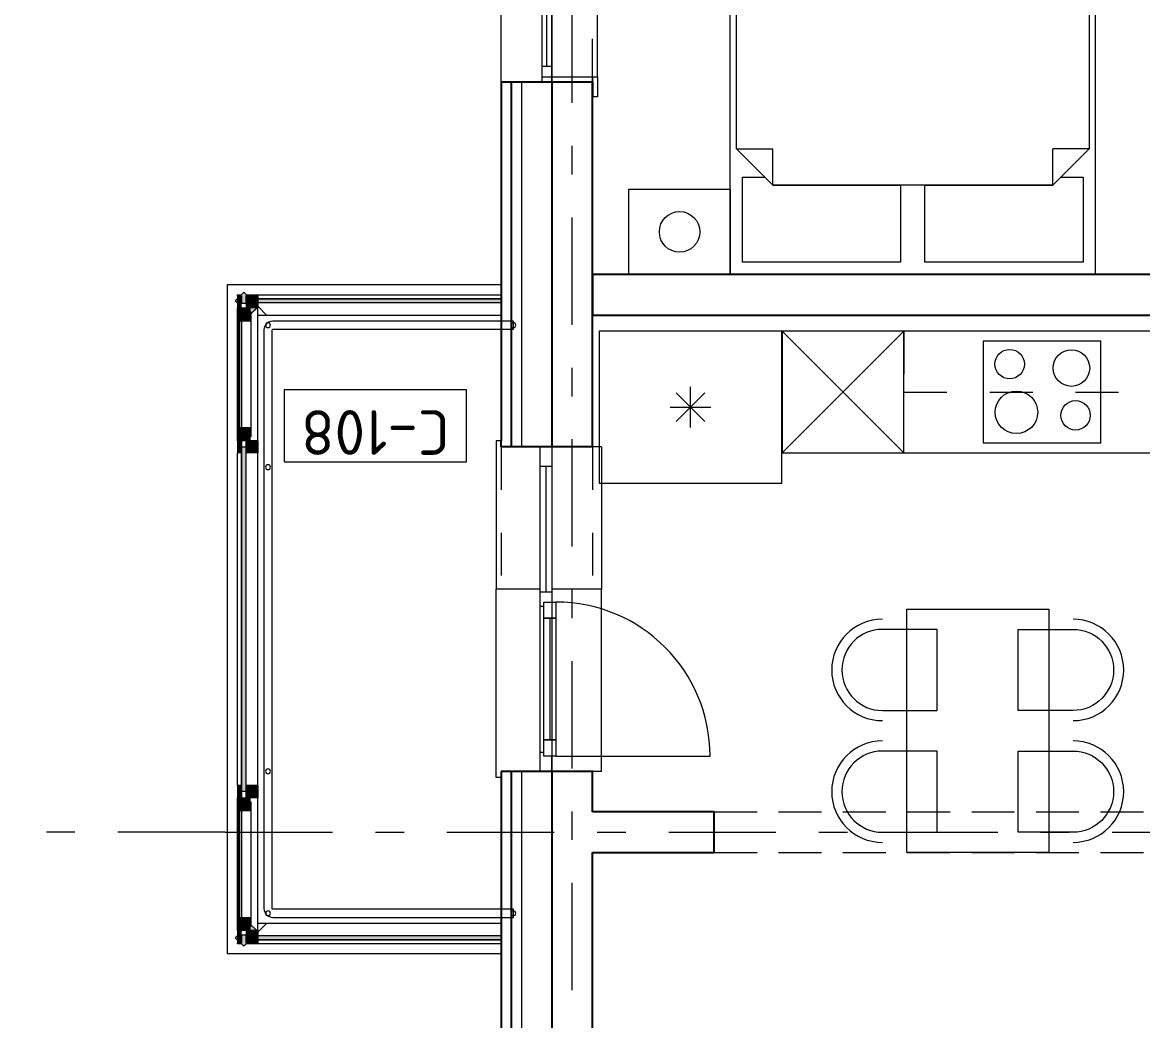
# Model space of a CAD drawing. Header units: millimetres. Extents: x 18162 to 3540582, y 72188 to 247925.
# Drawn here: x 336733 to 342257, y 83217 to 88138 of the extents above; entities that cross this region are included whole.
import ezdxf
from ezdxf.enums import TextEntityAlignment as Align

# ---------------------------------------------------------------- set-up
doc = ezdxf.new("R2010")
doc.units = ezdxf.units.MM
doc.header["$MEASUREMENT"] = 0
doc.set_wipeout_variables(frame=1)
for name, pattern in [('Dashed', [423.333333, 211.666667, -211.666667]), ('Double Dashed', [1093.611073, 529.166651, -211.666656, 141.111112, -211.666656]), ('Hidden Line', [317.5, 211.666667, -105.833333]), ('Wipeout_Contour', [1000, 0, -1000])]:
    doc.linetypes.add(name, pattern=pattern)
for name, color, linetype in [('Archicad Doors', 7, 'Continuous'), ('Archicad Windows', 7, 'Continuous'), ('Archicad Zone Stamps', 7, 'Continuous'), ('Finish - Wall', 7, 'Continuous'), ('Interior - Equipment', 7, 'Continuous'), ('Interior - Furniture', 7, 'Continuous'), ('Interior - Stair & Railing', 7, 'Continuous'), ('Model Unit - Zone A', 7, 'Continuous'), ('Structural - Bearing', 7, 'Continuous'), ('Structural - Grid', 7, 'Continuous')]:
    doc.layers.add(name, color=color, linetype=linetype)
doc.styles.add('GENERATED_STYLE_2', font='')
doc.styles.add('GENERATED_STYLE_3', font='', dxfattribs={"width": 0.8})
doc.styles.get('GENERATED_STYLE_2').set_extended_font_data('ISOCPEUR MON')
doc.styles.get('GENERATED_STYLE_3').set_extended_font_data('ISOCPEUR MON')

# ---------------------------------------------------------------- blocks, each defined once
blk = doc.blocks.new('Rectangular Door Opening 27[31]_3', base_point=(318570.5, 0))
at = {"layer": 'Archicad Doors', "color": 7, "linetype": 'Hidden Line', "lineweight": 13}
for p, q in [((340144.3, 84245.7), (342744.3, 84245.7)), ((340144.3, 84045.7), (340144.3, 84245.7)), ((342744.3, 84045.7), (342744.3, 84245.7)), ((340144.3, 84045.7), (342744.3, 84045.7))]:
    blk.add_line(p, q, dxfattribs=at)
blk = doc.blocks.new('Тагт - 50%_C-108_45_3', base_point=(338473.6, 86148.8))
at = {"layer": 'Archicad Zone Stamps', "color": 7, "linetype": 'Continuous', "lineweight": 5}
for p, q in [((338923.6, 86326.2), (338023.6, 86326.2)), ((338023.6, 86326.2), (338023.6, 85971.4)), ((338923.6, 85971.4), (338923.6, 86326.2)), ((338023.6, 85971.4), (338923.6, 85971.4))]:
    blk.add_line(p, q, dxfattribs=at)
at = {"layer": 'Archicad Zone Stamps', "color": 7, "lineweight": 5, "style": 'GENERATED_STYLE_2'}
for tag, p in [('DUMMY_861', (338111.4, 86006.9)), ('ROOM_NUMBER', (338473.6, 86006.9))]:
    blk.add_attdef(tag, text='', height=220, rotation=180, dxfattribs=at).set_placement(p, align=Align.TOP_CENTER)
blk = doc.blocks.new('Terrace Door 01 27[18]_3', base_point=(318570.5, 0))
at = {"layer": 'Archicad Windows', "color": 7, "linetype": 'Continuous', "lineweight": 13}
for p, q in [((339069, 86075.7), (339069, 85343.2)), ((339094, 86075.7), (339069, 86075.7)), ((339284, 86045.7), (339284, 84445.7)), ((339344, 86045.7), (339284, 86045.7)), ((339344, 86045.7), (339344, 85950.7)), ((339589, 86045.7), (339544, 86045.7)), ((339589, 86045.7), (339589, 85343.2)), ((339284, 85950.7), (339344, 85950.7)), ((339314, 85950.7), (339314, 85330.7)), ((339344, 85950.7), (339344, 85330.7)), ((339284, 85343.2), (339069, 85343.2)), ((339069, 84415.7), (339069, 85343.2)), ((339284, 85343.2), (339069, 85343.2)), ((339284, 85330.7), (339344, 85330.7)), ((339589, 85343.2), (339344, 85343.2)), ((339344, 85330.7), (339344, 85280.7)), ((339589, 84445.7), (339589, 85343.2)), ((339284, 85260.7), (339304, 85260.7)), ((339304, 85200.7), (339364, 85200.7)), ((339334, 85200.7), (339334, 84600.7)), ((339304, 84600.7), (339364, 84600.7)), ((339284, 84540.7), (339304, 84540.7)), ((339344, 84445.7), (339344, 84520.7)), ((339364, 84520.7), (340124, 84520.7)), ((339094, 84415.7), (339069, 84415.7)), ((339344, 84445.7), (339284, 84445.7)), ((339589, 84445.7), (339544, 84445.7))]:
    blk.add_line(p, q, dxfattribs=at)
at = {"layer": 'Archicad Windows', "color": 7, "linetype": 'Dashed', "lineweight": 13}
for p, q in [((339094, 86045.7), (339094, 85343.2)), ((339544, 86045.7), (339544, 85343.2))]:
    blk.add_line(p, q, dxfattribs=at)
at = {"layer": 'Archicad Windows', "color": 7, "linetype": 'Continuous', "lineweight": 13, "flags": 128}
for points in [[(339304, 85280.7), (339364, 85280.7), (339364, 85200.7), (339304, 85200.7)], [(339304, 85200.7), (339364, 85200.7), (339364, 84600.7), (339304, 84600.7)], [(339304, 84600.7), (339364, 84600.7), (339364, 84520.7), (339304, 84520.7)]]:
    blk.add_lwpolyline(points, close=True, dxfattribs=at)
at = {"layer": 'Archicad Windows', "color": 7, "linetype": 'Continuous', "lineweight": 13}
blk.add_arc((339364, 84520.7), 760, 0, 90, dxfattribs=at)
blk = doc.blocks.new('Window with Sidelight 27[19]_3', base_point=(318570.5, 0))
at = {"layer": 'Archicad Windows', "color": 7, "linetype": 'Continuous', "lineweight": 13}
for p, q in [((339544, 90020.7), (339544, 90120.7)), ((339544, 90120.7), (339569, 90120.7)), ((339544, 90045.7), (339544, 90120.7)), ((339544, 90045.7), (339544, 90120.7)), ((339569, 90120.7), (339569, 90020.7)), ((339094, 87845.7), (339094, 90045.7)), ((339094, 90045.7), (339144, 90045.7)), ((339144, 90045.7), (339194, 90045.7)), ((339194, 90045.7), (339294, 90045.7)), ((339294, 90045.7), (339294, 90020.7)), ((339294, 90045.7), (339344, 90045.7)), ((339294, 90045.7), (339344, 90045.7)), ((339294, 90020.7), (339294, 89970.7)), ((339294, 90020.7), (339344, 90020.7)), ((339344, 90045.7), (339544, 90045.7)), ((339344, 90020.7), (339344, 90045.7)), ((339344, 90020.7), (339344, 90045.7)), ((339344, 90045.7), (339544, 90045.7)), ((339344, 90045.7), (339544, 90045.7)), ((339544, 90020.7), (339344, 90020.7)), ((339344, 89970.7), (339344, 90020.7)), ((339544, 90045.7), (339544, 90020.7)), ((339569, 90020.7), (339544, 90020.7)), ((339569, 87870.7), (339569, 90020.7)), ((339294, 89970.7), (339344, 89970.7)), ((339294, 89970.7), (339294, 88510.7)), ((339319, 88510.7), (339319, 89970.7)), ((339344, 88510.7), (339344, 89970.7)), ((339344, 88510.7), (339294, 88510.7)), ((339294, 88510.7), (339294, 88460.7)), ((339344, 88460.7), (339344, 88510.7)), ((339294, 88460.7), (339294, 88410.7)), ((339344, 88410.7), (339344, 88460.7)), ((339294, 88410.7), (339344, 88410.7)), ((339294, 88410.7), (339294, 87920.7)), ((339319, 87920.7), (339319, 88410.7)), ((339344, 87920.7), (339344, 88410.7)), ((339344, 87920.7), (339294, 87920.7)), ((339294, 87920.7), (339294, 87870.7)), ((339344, 87870.7), (339344, 87920.7)), ((339094, 87845.7), (339144, 87845.7)), ((339144, 87845.7), (339194, 87845.7)), ((339194, 87845.7), (339294, 87845.7)), ((339294, 87870.7), (339294, 87845.7)), ((339294, 87870.7), (339344, 87870.7)), ((339294, 87845.7), (339344, 87845.7)), ((339294, 87845.7), (339344, 87845.7)), ((339344, 87870.7), (339544, 87870.7)), ((339344, 87845.7), (339344, 87870.7)), ((339344, 87845.7), (339344, 87870.7)), ((339544, 87845.7), (339344, 87845.7)), ((339344, 87845.7), (339544, 87845.7)), ((339344, 87845.7), (339544, 87845.7)), ((339544, 87870.7), (339544, 87845.7)), ((339544, 87770.7), (339544, 87870.7)), ((339544, 87870.7), (339569, 87870.7)), ((339544, 87845.7), (339544, 87770.7)), ((339544, 87845.7), (339544, 87770.7)), ((339569, 87870.7), (339569, 87770.7)), ((339569, 87770.7), (339544, 87770.7))]:
    blk.add_line(p, q, dxfattribs=at)
at = {"layer": 'Archicad Windows', "color": 7, "linetype": 'Dashed', "lineweight": 13}
blk.add_line((339544, 87845.7), (339544, 90045.7), dxfattribs=at)
blk = doc.blocks.new('Kitchen Layout 27[68]_3', base_point=(343374.3, 83616))
at = {"layer": 'Interior - Equipment', "color": 7, "linetype": 'Continuous', "lineweight": 5}
for p, q in [((340480.1, 86016), (341080.1, 86616)), ((341080.1, 86016), (340480.1, 86616)), ((339957.3, 86170.3), (340098.7, 86311.7)), ((340098.7, 86170.3), (339957.3, 86311.7)), ((340028, 86141), (340028, 86341)), ((339928, 86241), (340128, 86241)), ((342894.3, 85077.1), (342894.3, 84742.1)), ((343244.3, 85077.1), (342894.3, 85077.1)), ((343244.3, 84742.1), (343244.3, 85077.1)), ((342894.3, 84742.1), (343244.3, 84742.1)), ((342899.3, 84677.1), (342899.3, 84377.1)), ((342967.3, 84677.1), (342967.3, 84377.1)), ((343035.3, 84677.1), (343035.3, 84377.1)), ((343103.3, 84677.1), (343103.3, 84377.1)), ((343171.3, 84677.1), (343171.3, 84377.1)), ((343239.3, 84677.1), (343239.3, 84377.1))]:
    blk.add_line(p, q, dxfattribs=at)
at = {"layer": 'Interior - Equipment', "color": 7, "linetype": 'Dashed', "lineweight": 5}
for p, q in [((343374.3, 86616), (341080.1, 86616)), ((341080.1, 86616), (341080.1, 86316)), ((343374.3, 84276), (343374.3, 86616)), ((341080.1, 86316), (343074.3, 86316)), ((343074.3, 86316), (343074.3, 84276)), ((343074.3, 84276), (343374.3, 84276))]:
    blk.add_line(p, q, dxfattribs=at)
at = {"layer": 'Interior - Equipment', "color": 7, "linetype": 'Continuous', "lineweight": 5, "flags": 128}
for points in [[(339578, 85866), (340478, 85866), (340478, 86616), (339578, 86616)], [(343374.3, 84276), (343374.3, 86616), (340478, 86616), (340478, 86016), (342774.3, 86016), (342774.3, 84276)], [(340480.1, 86016), (341080.1, 86016), (341080.1, 86616), (340480.1, 86616)], [(341471.3, 86066), (342051.3, 86066), (342051.3, 86566), (341471.3, 86566)], [(342844.3, 85127.1), (342844.3, 84327.1), (343344.3, 84327.1), (343344.3, 85127.1)]]:
    blk.add_lwpolyline(points, close=True, dxfattribs=at)
at = {"layer": 'Interior - Equipment', "color": 7, "linetype": 'Continuous', "lineweight": 5}
for centre, radius in [((341601.8, 86453.5), 72.5), ((341906.3, 86434), 90), ((341634.8, 86216), 105), ((341926.6, 86201), 72.5)]:
    blk.add_circle(centre, radius, dxfattribs=at)
blk = doc.blocks.new('Bed Layout 27[122]_3', base_point=(341124, 86895.7))
at = {"layer": 'Interior - Furniture', "color": 7, "linetype": 'Continuous', "lineweight": 5}
for p, q in [((340224, 88895.7), (342024, 88895.7)), ((340224, 86895.7), (340224, 88895.7)), ((342024, 88895.7), (342024, 86895.7)), ((340254, 87515.7), (340254, 88865.7)), ((340254, 88865.7), (341124, 88865.7)), ((341124, 88865.7), (341994, 88865.7)), ((341994, 88865.7), (341994, 87515.7)), ((340434, 87335.7), (340254, 87515.7)), ((340254, 87515.7), (340434, 87515.7)), ((340434, 87335.7), (340434, 87515.7)), ((341994, 87515.7), (341814, 87335.7)), ((341994, 87515.7), (341814, 87515.7)), ((341814, 87335.7), (341814, 87515.7)), ((339724, 87315.7), (340224, 87315.7)), ((339724, 86895.7), (339724, 87315.7)), ((340224, 87315.7), (340224, 86895.7)), ((341124, 87335.7), (340434, 87335.7)), ((341814, 87335.7), (341124, 87335.7)), ((340224, 86895.7), (339724, 86895.7)), ((342024, 86895.7), (340224, 86895.7))]:
    blk.add_line(p, q, dxfattribs=at)
at = {"layer": 'Interior - Furniture', "color": 7, "linetype": 'Continuous', "lineweight": 5, "flags": 128}
for points in [[(341064, 87335.7), (341064, 86955.7), (340284, 86955.7), (340284, 87375.7), (340394, 87375.7), (340434, 87335.7)], [(341814, 87335.7), (341854, 87375.7), (341964, 87375.7), (341964, 86955.7), (341184, 86955.7), (341184, 87335.7)]]:
    blk.add_lwpolyline(points, close=True, dxfattribs=at)
blk.add_lwpolyline([(340074, 87105.7, -1), (339874, 87105.7, -1)], format="xyb", close=True, dxfattribs=at)
blk = doc.blocks.new('Dining Table Rectangle 27[140]_3', base_point=(341444, 84645.7))
at = {"layer": 'Interior - Furniture', "color": 7, "linetype": 'Continuous', "lineweight": 5, "flags": 128}
blk.add_lwpolyline([(341094, 84045.7), (341094, 85245.7), (341794, 85245.7), (341794, 84045.7)], close=True, dxfattribs=at)
for points in [[(341244, 84745.7), (341244, 85145.7), (340974, 85145.7, 1), (340974, 84745.7)], [(341644, 84745.7), (341644, 85145.7), (341914, 85145.7, -1), (341914, 84745.7)], [(341244, 84145.7), (341244, 84545.7), (340974, 84545.7, 1), (340974, 84145.7)], [(341644, 84145.7), (341644, 84545.7), (341914, 84545.7, -1), (341914, 84145.7)]]:
    blk.add_lwpolyline(points, format="xyb", close=True, dxfattribs=at)
at = {"layer": 'Interior - Furniture', "color": 7, "linetype": 'Continuous', "lineweight": 5}
for centre, start, end in [((340974, 84945.7), 90, 270), ((341914, 84945.7), 270, 90), ((340974, 84345.7), 90, 270), ((341914, 84345.7), 270, 90)]:
    blk.add_arc(centre, 250, start, end, dxfattribs=at)
blk = doc.blocks.new('Standard grid marker[169]_3', base_point=(336732.8, 84145.7))
at = {"layer": 'Structural - Grid', "color": 13, "linetype": 'Double Dashed', "lineweight": 13}
for q in [(336732.8, 84145.7), (372294.9, 84145.7)]:
    blk.add_line((337732.8, 84145.7), q, dxfattribs=at)
at = {"layer": 'Structural - Grid', "color": 13, "lineweight": 13, "style": 'GENERATED_STYLE_3'}
blk.add_attdef('AC_MarkerText_1', text='', height=250, rotation=180, dxfattribs=at).set_placement((373594.9, 84020.7), align=Align.TOP_CENTER)
blk = doc.blocks.new('Standard grid marker[176]_3', base_point=(339444, 72524.1))
at = {"layer": 'Structural - Grid', "color": 13, "linetype": 'Double Dashed', "lineweight": 13}
blk.add_line((339444, 73524.1), (339444, 100185.5), dxfattribs=at)
at = {"layer": 'Structural - Grid', "color": 13, "lineweight": 13, "style": 'GENERATED_STYLE_3'}
blk.add_attdef('AC_MarkerText_1', text='', height=250, rotation=180, dxfattribs=at).set_placement((339444, 101360.5), align=Align.TOP_CENTER)

msp = doc.modelspace()

# ---------------------------------------------------------------- linework, layer by layer
at = {"layer": 'Finish - Wall', "color": 7, "linetype": 'Continuous', "lineweight": 13}
for p, q in [((339154, 86795.7), (339154, 86695.7)), ((339154, 83695.7), (339154, 83595.7))]:
    msp.add_line(p, q, dxfattribs=at)
at = {"layer": 'Interior - Stair & Railing', "color": 7, "linetype": 'Continuous', "lineweight": 13}
for p, q in [((337925.3, 86632.4), (337924, 86622)), ((337926.6, 86635.3), (337925.3, 86632.4)), ((337929.9, 86643.3), (337926.6, 86635.3)), ((337937, 86652.6), (337929.9, 86643.3)), ((337946.4, 86659.8), (337937, 86652.6)), ((337957.3, 86664.3), (337946.4, 86659.8)), ((337967.7, 86665.7), (337957.3, 86664.3)), ((337964.8, 86623.1), (337965.6, 86624.1)), ((337965.6, 86624.1), (337966.6, 86624.9)), ((337966.6, 86624.9), (337967.7, 86625.3)), ((337969, 86665.7), (337967.7, 86665.7)), ((337967.7, 86625.3), (337970.3, 86625.7)), ((337985, 86665.7), (337969, 86665.7)), ((337970.3, 86625.7), (337985, 86625.7)), ((337924, 86622), (337924, 86595.7)), ((337924, 86595.7), (337924, 86579.6)), ((337924, 86579.6), (337924, 83786.7)), ((337964, 86619.8), (337964.3, 86621.9)), ((337964, 86619.4), (337964, 86619.8)), ((337964, 86595.7), (337964, 86619.4)), ((337964, 86579.6), (337964, 86595.7)), ((337964, 83786.7), (337964, 86579.6)), ((337964.3, 86621.9), (337964.8, 86623.1)), ((337924, 83786.7), (337924, 83770.7)), ((337924, 83770.7), (337924, 83769.4)), ((337924, 83769.4), (337925.3, 83759)), ((337925.3, 83759), (337929.9, 83748.1)), ((337964, 83772), (337964, 83786.7)), ((337964.3, 83769.4), (337964, 83772)), ((337964.8, 83768.3), (337964.3, 83769.4)), ((337965.6, 83767.3), (337964.8, 83768.3)), ((337966.6, 83766.5), (337965.6, 83767.3)), ((337967.7, 83766), (337966.6, 83766.5)), ((337969.9, 83765.7), (337967.7, 83766)), ((337970.3, 83765.7), (337969.9, 83765.7)), ((337994, 83765.7), (337970.3, 83765.7)), ((338010, 83765.7), (337994, 83765.7)), ((337929.9, 83748.1), (337937, 83738.7)), ((337937, 83738.7), (337946.4, 83731.6)), ((337946.4, 83731.6), (337954.3, 83728.3)), ((337954.3, 83728.3), (337957.3, 83727)), ((337957.3, 83727), (337967.7, 83725.7)), ((337967.7, 83725.7), (337994, 83725.7)), ((337994, 83725.7), (338010, 83725.7))]:
    msp.add_line(p, q, dxfattribs=at)
at = {"layer": 'Interior - Stair & Railing', "color": 7, "linetype": 'Continuous', "lineweight": 13, "flags": 128}
for points in [[(337956, 86645.7, 1), (337932, 86645.7, 1)], [(337956, 85945.7, 1), (337932, 85945.7, 1)], [(337956, 84445.7, 1), (337932, 84445.7, 1)], [(337944, 83757.7, 1), (337944, 83733.7, 1)]]:
    msp.add_lwpolyline(points, format="xyb", close=True, dxfattribs=at)
at = {"layer": 'Structural - Bearing', "color": 7, "linetype": 'Continuous', "lineweight": 13, "flags": 128}
msp.add_lwpolyline([(337744, 83545.7), (337744, 86845.7), (339344, 86845.7), (339344, 83545.7)], close=True, dxfattribs=at)

# ---------------------------------------------------------------- block references
at = {"layer": 'Interior - Equipment', "color": 7, "linetype": 'Continuous', "lineweight": 5}
msp.add_blockref('Kitchen Layout 27[68]_3', (343374.3, 83616), dxfattribs=at)
at = {"layer": 'Interior - Furniture', "color": 7, "linetype": 'Continuous', "lineweight": 5}
msp.add_blockref('Dining Table Rectangle 27[140]_3', (341444, 84645.7), dxfattribs=at)
at = {"layer": 'Model Unit - Zone A', "color": 7, "linetype": 'Continuous', "lineweight": 5}
msp.add_blockref('Тагт - 50%_C-108_45_3', (338473.6, 86148.8), dxfattribs=at).add_auto_attribs({'ROOM_NUMBER': 'C-108'})

# ---------------------------------------------------------------- wipeouts: each hides what was drawn before it
at = {"color": 254, "linetype": 'Wipeout_Contour', "lineweight": 0, "ltscale": 1400425.874582386}
msp.add_wipeout([(339544, 84245.7), (339544, 84045.7), (340144.3, 84045.7), (340144.3, 84245.7)], dxfattribs=at).dxf.layer = 'Structural - Bearing'

# ---------------------------------------------------------------- next in the draw order: linework, layer by layer
at = {"layer": 'Structural - Bearing', "color": 7, "linetype": 'Continuous', "lineweight": 25}
msp.add_line((340144.3, 84045.7), (340144.3, 84245.7), dxfattribs=at)
at = {"layer": 'Structural - Bearing', "color": 7, "linetype": 'Continuous', "lineweight": 13, "flags": 128}
msp.add_lwpolyline([(339344, 96745.7), (339344, 78545.7), (369544, 78545.7), (369544, 96745.7), (356344, 96745.7), (356344, 92545.7), (353844, 92545.7), (353844, 96745.7)], close=True, dxfattribs=at)
at = {"layer": 'Structural - Bearing', "color": 7, "linetype": 'Continuous', "lineweight": 25, "flags": 128}
for points in [[(340144.3, 84245.7), (339544, 84245.7)], [(339544, 84045.7), (340144.3, 84045.7)]]:
    msp.add_lwpolyline(points, dxfattribs=at)

# ---------------------------------------------------------------- next in the draw order: block references
at = {"layer": 'Archicad Doors', "color": 7, "linetype": 'Hidden Line', "lineweight": 13}
msp.add_blockref('Rectangular Door Opening 27[31]_3', (318570.5, 0), dxfattribs=at)

# ---------------------------------------------------------------- next in the draw order: wipeouts: each hides what was drawn before it
at = {"color": 254, "linetype": 'Wipeout_Contour', "lineweight": 0, "ltscale": 1046303.020991221}
msp.add_wipeout([(337799, 86790.7), (337794, 86795.7), (337794, 86790.7)], dxfattribs=at).dxf.layer = 'Finish - Wall'
at = {"color": 254, "linetype": 'Wipeout_Contour', "lineweight": 0, "ltscale": 1395418.325344511}
msp.add_wipeout([(337894, 86736.7), (337894, 86695.7), (337936.4, 86695.7), (337894.7, 86737.4)], dxfattribs=at).dxf.layer = 'Finish - Wall'
at = {"color": 254, "linetype": 'Wipeout_Contour', "lineweight": 0, "ltscale": 1393763.257489181}
msp.add_wipeout([(337834, 84375.7), (337894, 84375.7), (337894, 86015.7), (337834, 86015.7)], dxfattribs=at).dxf.layer = 'Finish - Wall'
at = {"color": 254, "linetype": 'Wipeout_Contour', "lineweight": 0, "ltscale": 1392444.174394406}
msp.add_wipeout([(337894, 83695.7), (337894, 83654.7), (337894.7, 83654), (337936.4, 83695.7)], dxfattribs=at).dxf.layer = 'Finish - Wall'
at = {"color": 254, "linetype": 'Wipeout_Contour', "lineweight": 0, "ltscale": 1391973.339852205}
msp.add_wipeout([(337794, 83595.7), (337811.5, 83595.7), (337806.5, 83600.7), (337799, 83600.7)], dxfattribs=at).dxf.layer = 'Finish - Wall'

# ---------------------------------------------------------------- next in the draw order: linework, layer by layer
at = {"layer": 'Finish - Wall', "color": 7, "linetype": 'Continuous', "lineweight": 13, "flags": 128}
msp.add_lwpolyline([(337894, 84375.7), (337894, 86015.7)], dxfattribs=at)

# ---------------------------------------------------------------- next in the draw order: wipeouts: each hides what was drawn before it
at = {"color": 254, "linetype": 'Wipeout_Contour', "lineweight": 0, "ltscale": 1395098.628961196}
msp.add_wipeout([(337811.5, 86795.7), (337794, 86795.7), (337799, 86790.7), (337806.5, 86790.7)], dxfattribs=at).dxf.layer = 'Finish - Wall'
at = {"color": 254, "linetype": 'Wipeout_Contour', "lineweight": 0, "ltscale": 2092584.545926593}
msp.add_wipeout([(337852.3, 86695), (337834, 86713.2), (337834, 86075.7), (337894, 86075.7), (337894, 86730.7), (337888, 86730.7)], dxfattribs=at).dxf.layer = 'Finish - Wall'
at = {"color": 254, "linetype": 'Wipeout_Contour', "lineweight": 0, "ltscale": 1393530.543543322}
msp.add_wipeout([(337814, 86015.7), (337794, 86015.7), (337794, 84375.7), (337814, 84375.7)], dxfattribs=at).dxf.layer = 'Finish - Wall'
at = {"color": 254, "linetype": 'Wipeout_Contour', "lineweight": 0, "ltscale": 2088746.941112543}
msp.add_wipeout([(337834, 84315.7), (337834, 83678.1), (337852.3, 83696.4), (337888, 83660.7), (337894, 83660.7), (337894, 84315.7)], dxfattribs=at).dxf.layer = 'Finish - Wall'
at = {"color": 254, "linetype": 'Wipeout_Contour', "lineweight": 0, "ltscale": 1043960.476066203}
msp.add_wipeout([(337794, 83595.7), (337799, 83600.7), (337794, 83600.7)], dxfattribs=at).dxf.layer = 'Finish - Wall'

# ---------------------------------------------------------------- next in the draw order: linework, layer by layer
at = {"layer": 'Finish - Wall', "color": 7, "linetype": 'Continuous', "lineweight": 13}
for p, q in [((337894, 86075.7), (337894, 86015.7)), ((337894, 84375.7), (337894, 84315.7))]:
    msp.add_line(p, q, dxfattribs=at)
at = {"layer": 'Finish - Wall', "color": 7, "linetype": 'Continuous', "lineweight": 13, "flags": 128}
for points in [[(337794, 86790.7), (337794, 86795.7)], [(337794, 83595.7), (337794, 83600.7)]]:
    msp.add_lwpolyline(points, dxfattribs=at)

# ---------------------------------------------------------------- next in the draw order: wipeouts: each hides what was drawn before it
at = {"color": 254, "linetype": 'Wipeout_Contour', "lineweight": 0, "ltscale": 1746600.668512435}
msp.add_wipeout([(337894, 86755.7), (337894, 86738.1), (337936.4, 86695.7), (339094, 86695.7), (339094, 86755.7)], dxfattribs=at).dxf.layer = 'Finish - Wall'
at = {"color": 254, "linetype": 'Wipeout_Contour', "lineweight": 0, "ltscale": 1394716.517097078}
msp.add_wipeout([(337814, 86730.7), (337794, 86730.7), (337794, 86075.7), (337814, 86075.7)], dxfattribs=at).dxf.layer = 'Finish - Wall'
at = {"color": 254, "linetype": 'Wipeout_Contour', "lineweight": 0, "ltscale": 1392354.210297965}
msp.add_wipeout([(337814, 84315.7), (337794, 84315.7), (337794, 83660.7), (337814, 83660.7)], dxfattribs=at).dxf.layer = 'Finish - Wall'
at = {"color": 254, "linetype": 'Wipeout_Contour', "lineweight": 0, "ltscale": 1742858.962080082}
msp.add_wipeout([(337894, 83635.7), (339094, 83635.7), (339094, 83695.7), (337936.4, 83695.7), (337894, 83653.2)], dxfattribs=at).dxf.layer = 'Finish - Wall'

# ---------------------------------------------------------------- next in the draw order: linework, layer by layer
at = {"layer": 'Finish - Wall', "color": 7, "linetype": 'Continuous', "lineweight": 13}
for p, q in [((339154, 86695.7), (339094, 86695.7)), ((339154, 83695.7), (339094, 83695.7))]:
    msp.add_line(p, q, dxfattribs=at)
at = {"layer": 'Finish - Wall', "color": 7, "linetype": 'Continuous', "lineweight": 13, "flags": 128}
for points in [[(337894, 86695.7), (337936.4, 86695.7)], [(337936.4, 86695.7), (339094, 86695.7)], [(337936.4, 83695.7), (337894, 83695.7)], [(339094, 83695.7), (337936.4, 83695.7)]]:
    msp.add_lwpolyline(points, dxfattribs=at)

# ---------------------------------------------------------------- next in the draw order: wipeouts: each hides what was drawn before it
at = {"color": 254, "linetype": 'Wipeout_Contour', "lineweight": 0, "ltscale": 2095388.42568175}
msp.add_wipeout([(337836.4, 86795.7), (337841.4, 86790.7), (337894, 86790.7), (337894, 86775.7), (339094, 86775.7), (339094, 86795.7)], dxfattribs=at).dxf.layer = 'Finish - Wall'
at = {"color": 254, "linetype": 'Wipeout_Contour', "lineweight": 0, "ltscale": 2090723.488575235}
msp.add_wipeout([(337841.4, 83600.7), (337836.4, 83595.7), (339094, 83595.7), (339094, 83615.7), (337894, 83615.7), (337894, 83600.7)], dxfattribs=at).dxf.layer = 'Finish - Wall'

# ---------------------------------------------------------------- next in the draw order: linework, layer by layer
at = {"layer": 'Finish - Wall', "color": 7, "linetype": 'Continuous', "lineweight": 13}
for p, q in [((337814, 86790.7), (337794, 86790.7)), ((337814, 83600.7), (337794, 83600.7))]:
    msp.add_line(p, q, dxfattribs=at)
at = {"layer": 'Finish - Wall', "color": 7, "linetype": 'Continuous', "lineweight": 13, "flags": 128}
for points in [[(337794, 86795.7), (337811.5, 86795.7)], [(337811.5, 83595.7), (337794, 83595.7)]]:
    msp.add_lwpolyline(points, dxfattribs=at)

# ---------------------------------------------------------------- next in the draw order: wipeouts: each hides what was drawn before it
at = {"color": 254, "linetype": 'Wipeout_Contour', "lineweight": 0, "ltscale": 1394790.438189309}
msp.add_wipeout([(337814, 86045.7), (337834, 86045.7), (337834, 86753.2), (337814, 86753.2)], dxfattribs=at).dxf.layer = 'Finish - Wall'
at = {"color": 254, "linetype": 'Wipeout_Contour', "lineweight": 0, "ltscale": 1397788.234338332}
msp.add_wipeout([(339114, 86775.7), (337894, 86775.7), (337894, 86755.7), (339114, 86755.7)], dxfattribs=at).dxf.layer = 'Finish - Wall'
at = {"color": 254, "linetype": 'Wipeout_Contour', "lineweight": 0, "ltscale": 1394722.718788295}
msp.add_wipeout([(337894, 83615.7), (339114, 83615.7), (339114, 83635.7), (337894, 83635.7)], dxfattribs=at).dxf.layer = 'Finish - Wall'

# ---------------------------------------------------------------- next in the draw order: hatches: boundary and pattern name
at = {"layer": 'Finish - Wall', "linetype": 'Continuous', "lineweight": 9}
for points in [[(337814, 86730.7), (337814, 86790.7), (337794, 86790.7), (337794, 86730.7)], [(337834, 86730.7), (337894, 86730.7), (337894, 86790.7), (337834, 86790.7)], [(339114, 86755.7), (339094, 86755.7), (339094, 86695.7), (339154, 86695.7), (339154, 86795.7), (339094, 86795.7), (339094, 86775.7), (339114, 86775.7)], [(339114, 83635.7), (339114, 83615.7), (339094, 83615.7), (339094, 83595.7), (339154, 83595.7), (339154, 83695.7), (339094, 83695.7), (339094, 83635.7)]]:
    msp.add_hatch(color=7, dxfattribs=at).paths.add_polyline_path(points)
at = {"layer": 'Finish - Wall', "linetype": 'Continuous', "lineweight": 13}
msp.add_hatch(color=7, dxfattribs=at).paths.add_polyline_path([(339114, 86775.7), (337836.4, 86775.7), (337836.4, 86755.7), (339114, 86755.7)])

# ---------------------------------------------------------------- next in the draw order: linework, layer by layer
at = {"layer": 'Finish - Wall', "color": 7, "linetype": 'Continuous', "lineweight": 13}
for p, q in [((337824, 86808.1), (337781.5, 86765.7)), ((337794, 86790.7), (337794, 86730.7)), ((337814, 86790.7), (337814, 86753.2)), ((337824, 86808.1), (337856.4, 86775.7)), ((337834, 86790.7), (337834, 86753.2)), ((337894, 86790.7), (337834, 86790.7)), ((337894, 86790.7), (337894, 86730.7)), ((339094, 86795.7), (339094, 86775.7)), ((339154, 86795.7), (339094, 86795.7)), ((337781.5, 86765.7), (337814, 86733.2)), ((337834, 86753.2), (337814, 86753.2)), ((337836.4, 86775.7), (337836.4, 86755.7)), ((337856.4, 86775.7), (337836.4, 86775.7)), ((337876.4, 86755.7), (337836.4, 86755.7)), ((337894.7, 86737.4), (337852.3, 86695)), ((337876.4, 86755.7), (337894.7, 86737.4)), ((339114, 86775.7), (339094, 86775.7)), ((339094, 86755.7), (339094, 86695.7)), ((339114, 86755.7), (339094, 86755.7)), ((339114, 86775.7), (339114, 86755.7)), ((337814, 86730.7), (337794, 86730.7)), ((337814, 86733.2), (337814, 86730.7)), ((337834, 86730.7), (337834, 86713.2)), ((337894, 86730.7), (337834, 86730.7)), ((337834, 86713.2), (337852.3, 86695)), ((337814, 86075.7), (337794, 86075.7)), ((337894, 86075.7), (337834, 86075.7)), ((339094, 83695.7), (339094, 83635.7)), ((337894.7, 83654), (337876.4, 83635.7)), ((337894, 83660.7), (337894, 83600.7)), ((337894, 83600.7), (337834, 83600.7)), ((339114, 83635.7), (339094, 83635.7)), ((339094, 83615.7), (339094, 83595.7)), ((339114, 83615.7), (339094, 83615.7)), ((339154, 83595.7), (339094, 83595.7)), ((339114, 83635.7), (339114, 83615.7))]:
    msp.add_line(p, q, dxfattribs=at)
at = {"layer": 'Finish - Wall', "color": 7, "linetype": 'Continuous', "lineweight": 13, "flags": 128}
for points in [[(337836.4, 86795.7), (339094, 86795.7)], [(339094, 86775.7), (337894, 86775.7)], [(339094, 86755.7), (337894, 86755.7)], [(337936.4, 86695.7), (337894.7, 86737.4)], [(337794, 86075.7), (337794, 86730.7)], [(337814, 86730.7), (337814, 86075.7)], [(337834, 86713.2), (337834, 86075.7)], [(337894, 86075.7), (337894, 86730.7)], [(337894, 83660.7), (337894, 84315.7)], [(337894.7, 83654), (337936.4, 83695.7)], [(339094, 83595.7), (337836.4, 83595.7)], [(337894, 83635.7), (339094, 83635.7)], [(337894, 83615.7), (339094, 83615.7)]]:
    msp.add_lwpolyline(points, dxfattribs=at)
msp.add_lwpolyline([(339114, 86775.7), (339114, 86755.7), (337836.4, 86755.7), (337836.4, 86775.7)], close=True, dxfattribs=at)

# ---------------------------------------------------------------- next in the draw order: wipeouts: each hides what was drawn before it
at = {"color": 254, "linetype": 'Wipeout_Contour', "lineweight": 0, "ltscale": 1393608.384863423}
msp.add_wipeout([(337834, 84345.7), (337834, 86045.7), (337814, 86045.7), (337814, 84345.7)], dxfattribs=at).dxf.layer = 'Finish - Wall'

# ---------------------------------------------------------------- next in the draw order: hatches: boundary and pattern name
at = {"layer": 'Finish - Wall', "linetype": 'Continuous', "lineweight": 9}
for points in [[(337814, 86015.7), (337814, 86075.7), (337794, 86075.7), (337794, 86015.7)], [(337834, 86015.7), (337894, 86015.7), (337894, 86075.7), (337834, 86075.7)]]:
    msp.add_hatch(color=7, dxfattribs=at).paths.add_polyline_path(points)

# ---------------------------------------------------------------- next in the draw order: linework, layer by layer
at = {"layer": 'Finish - Wall', "color": 7, "linetype": 'Continuous', "lineweight": 13}
for p, q in [((337794, 86075.7), (337794, 86015.7)), ((337814, 86075.7), (337814, 86015.7)), ((337834, 86075.7), (337834, 86015.7)), ((337814, 86015.7), (337794, 86015.7)), ((337894, 86015.7), (337834, 86015.7)), ((337814, 84375.7), (337794, 84375.7)), ((337894, 84375.7), (337834, 84375.7))]:
    msp.add_line(p, q, dxfattribs=at)
at = {"layer": 'Finish - Wall', "color": 7, "linetype": 'Continuous', "lineweight": 13, "flags": 128}
for points in [[(337794, 84375.7), (337794, 86015.7)], [(337814, 86015.7), (337814, 84375.7)], [(337834, 86015.7), (337834, 84375.7)]]:
    msp.add_lwpolyline(points, dxfattribs=at)

# ---------------------------------------------------------------- next in the draw order: wipeouts: each hides what was drawn before it
at = {"color": 254, "linetype": 'Wipeout_Contour', "lineweight": 0, "ltscale": 1394822.880359108}
msp.add_wipeout([(337804, 86665.7), (337804, 86140.7), (337859, 86140.7), (337859, 86665.7)], dxfattribs=at).dxf.layer = 'Archicad Windows'
at = {"color": 254, "linetype": 'Wipeout_Contour', "lineweight": 0, "ltscale": 1392435.527247591}
msp.add_wipeout([(337834, 84345.7), (337814, 84345.7), (337814, 83638.1), (337834, 83638.1)], dxfattribs=at).dxf.layer = 'Finish - Wall'
at = {"color": 254, "linetype": 'Wipeout_Contour', "lineweight": 0, "ltscale": 1400354.183237587}
msp.add_wipeout([(339094, 86045.7), (339144, 86045.7), (339144, 87845.7), (339094, 87845.7)], dxfattribs=at).dxf.layer = 'Structural - Bearing'

# ---------------------------------------------------------------- next in the draw order: hatches: boundary and pattern name
at = {"layer": 'Finish - Wall', "linetype": 'Continuous', "lineweight": 13}
for points in [[(337814, 86045.7), (337814, 84345.7), (337834, 84345.7), (337834, 86045.7)], [(337836.4, 83615.7), (339114, 83615.7), (339114, 83635.7), (337836.4, 83635.7)]]:
    msp.add_hatch(color=7, dxfattribs=at).paths.add_polyline_path(points)
at = {"layer": 'Finish - Wall', "linetype": 'Continuous', "lineweight": 9}
for points in [[(337814, 84315.7), (337814, 84375.7), (337794, 84375.7), (337794, 84315.7)], [(337834, 84315.7), (337894, 84315.7), (337894, 84375.7), (337834, 84375.7)], [(337814, 83600.7), (337814, 83660.7), (337794, 83660.7), (337794, 83600.7)], [(337834, 83600.7), (337894, 83600.7), (337894, 83660.7), (337834, 83660.7)]]:
    msp.add_hatch(color=7, dxfattribs=at).paths.add_polyline_path(points)

# ---------------------------------------------------------------- next in the draw order: linework, layer by layer
at = {"layer": 'Archicad Windows', "color": 7, "linetype": 'Continuous', "lineweight": 13}
msp.add_line((337859, 86665.7), (337859, 86140.7), dxfattribs=at)
at = {"layer": 'Finish - Wall', "color": 7, "linetype": 'Continuous', "lineweight": 13}
for p, q in [((337794, 84375.7), (337794, 84315.7)), ((337814, 84375.7), (337814, 84315.7)), ((337834, 84375.7), (337834, 84315.7)), ((337814, 84315.7), (337794, 84315.7)), ((337894, 84315.7), (337834, 84315.7)), ((337852.3, 83696.4), (337834, 83678.1)), ((337852.3, 83696.4), (337894.7, 83654)), ((337814, 83658.1), (337781.5, 83625.7)), ((337794, 83660.7), (337794, 83600.7)), ((337814, 83660.7), (337794, 83660.7)), ((337814, 83660.7), (337814, 83658.1)), ((337834, 83678.1), (337834, 83660.7)), ((337894, 83660.7), (337834, 83660.7)), ((337781.5, 83625.7), (337824, 83583.2)), ((337814, 83638.1), (337814, 83600.7)), ((337834, 83638.1), (337814, 83638.1)), ((337856.4, 83615.7), (337824, 83583.2)), ((337834, 83638.1), (337834, 83600.7)), ((337836.4, 83635.7), (337836.4, 83615.7)), ((337876.4, 83635.7), (337836.4, 83635.7)), ((337856.4, 83615.7), (337836.4, 83615.7))]:
    msp.add_line(p, q, dxfattribs=at)
at = {"layer": 'Finish - Wall', "color": 7, "linetype": 'Continuous', "lineweight": 13, "flags": 128}
for points in [[(337814, 86045.7), (337834, 86045.7), (337834, 84345.7), (337814, 84345.7)], [(337836.4, 83615.7), (337836.4, 83635.7), (339114, 83635.7), (339114, 83615.7)]]:
    msp.add_lwpolyline(points, close=True, dxfattribs=at)
for points in [[(337794, 83660.7), (337794, 84315.7)], [(337814, 84315.7), (337814, 83660.7)], [(337834, 84315.7), (337834, 83678.1)]]:
    msp.add_lwpolyline(points, dxfattribs=at)
at = {"layer": 'Structural - Bearing', "color": 7, "linetype": 'Continuous', "lineweight": 25}
msp.add_line((339094, 86045.7), (339094, 86075.7), dxfattribs=at)
at = {"layer": 'Structural - Bearing', "color": 7, "linetype": 'Continuous', "lineweight": 25, "flags": 128}
msp.add_lwpolyline([(339094, 87845.7), (339094, 86075.7)], dxfattribs=at)

# ---------------------------------------------------------------- next in the draw order: wipeouts: each hides what was drawn before it
at = {"color": 254, "linetype": 'Wipeout_Contour', "lineweight": 0, "ltscale": 1394706.681248095}
msp.add_wipeout([(337799, 86120.7), (337804, 86120.7), (337804, 86685.7), (337799, 86685.7)], dxfattribs=at).dxf.layer = 'Archicad Windows'
at = {"color": 254, "linetype": 'Wipeout_Contour', "lineweight": 0, "ltscale": 1400547.917882443}
msp.add_wipeout([(339144, 86045.7), (339194, 86045.7), (339194, 87845.7), (339144, 87845.7)], dxfattribs=at).dxf.layer = 'Structural - Bearing'

# ---------------------------------------------------------------- next in the draw order: hatches: boundary and pattern name
at = {"layer": 'Archicad Windows', "linetype": 'Continuous', "lineweight": 9}
for points in [[(337854, 86730.7), (337799, 86730.7), (337799, 86685.7), (337804, 86685.7), (337804, 86710.7), (337854, 86710.7)], [(337859, 86710.7), (337804, 86710.7), (337804, 86665.7), (337859, 86665.7)], [(337804, 86095.7), (337859, 86095.7), (337859, 86140.7), (337804, 86140.7)], [(337799, 86075.7), (337854, 86075.7), (337854, 86095.7), (337804, 86095.7), (337804, 86120.7), (337799, 86120.7)]]:
    msp.add_hatch(color=7, dxfattribs=at).paths.add_polyline_path(points)
at = {"layer": 'Finish - Wall', "linetype": 'Continuous', "lineweight": 9}
msp.add_hatch(color=7, dxfattribs=at).paths.add_polyline_path([(337856.4, 86775.7), (337824, 86808.1), (337781.5, 86765.7), (337814, 86733.2), (337814, 86753.2), (337834, 86753.2), (337834, 86713.2), (337852.3, 86695), (337894.7, 86737.4), (337876.4, 86755.7), (337836.4, 86755.7), (337836.4, 86775.7)])

# ---------------------------------------------------------------- next in the draw order: linework, layer by layer
at = {"layer": 'Archicad Windows', "color": 7, "linetype": 'Continuous', "lineweight": 13}
for p, q in [((337804, 86140.7), (337804, 86665.7)), ((337814, 86665.7), (337814, 86140.7))]:
    msp.add_line(p, q, dxfattribs=at)
at = {"layer": 'Archicad Windows', "color": 7, "linetype": 'Continuous', "lineweight": 13, "flags": 128}
for points in [[(337854, 86730.7), (337854, 86710.7), (337804, 86710.7), (337804, 86685.7), (337799, 86685.7), (337799, 86730.7)], [(337799, 86120.7), (337799, 86685.7), (337804, 86685.7), (337804, 86120.7)], [(337859, 86710.7), (337859, 86665.7), (337804, 86665.7), (337804, 86710.7)], [(337804, 86095.7), (337804, 86140.7), (337859, 86140.7), (337859, 86095.7)], [(337799, 86075.7), (337799, 86120.7), (337804, 86120.7), (337804, 86095.7), (337854, 86095.7), (337854, 86075.7)]]:
    msp.add_lwpolyline(points, close=True, dxfattribs=at)
at = {"layer": 'Interior - Stair & Railing', "color": 7, "linetype": 'Continuous', "lineweight": 13}
for p, q in [((339154, 86665.7), (337985, 86665.7)), ((337985, 86625.7), (339154, 86625.7)), ((339154, 86625.7), (339154, 86665.7))]:
    msp.add_line(p, q, dxfattribs=at)
at = {"layer": 'Interior - Stair & Railing', "color": 7, "linetype": 'Continuous', "lineweight": 13, "flags": 128}
msp.add_lwpolyline([(339154, 86633.7, 1), (339154, 86657.7, 1)], format="xyb", close=True, dxfattribs=at)
at = {"layer": 'Structural - Bearing', "color": 7, "linetype": 'Continuous', "lineweight": 25}
for p, q in [((339094, 87845.7), (339144, 87845.7)), ((339144, 87845.7), (339144, 86045.7))]:
    msp.add_line(p, q, dxfattribs=at)

# ---------------------------------------------------------------- next in the draw order: wipeouts: each hides what was drawn before it
at = {"color": 254, "linetype": 'Wipeout_Contour', "lineweight": 0, "ltscale": 1392460.753288978}
msp.add_wipeout([(337804, 84250.7), (337804, 83725.7), (337859, 83725.7), (337859, 84250.7)], dxfattribs=at).dxf.layer = 'Archicad Windows'
at = {"color": 254, "linetype": 'Wipeout_Contour', "lineweight": 0, "ltscale": 1751416.832005399}
msp.add_wipeout([(339194, 86045.7), (339344, 86045.7), (339344, 87845.7), (339294, 87845.7), (339194, 87845.7)], dxfattribs=at).dxf.layer = 'Structural - Bearing'
at = {"color": 254, "linetype": 'Wipeout_Contour', "lineweight": 0, "ltscale": 1395052.576507829}
msp.add_wipeout([(339094, 78345.7), (339144, 78345.7), (339144, 84445.7), (339094, 84445.7)], dxfattribs=at).dxf.layer = 'Structural - Bearing'

# ---------------------------------------------------------------- next in the draw order: linework, layer by layer
at = {"layer": 'Archicad Windows', "color": 7, "linetype": 'Continuous', "lineweight": 13}
msp.add_line((337859, 84250.7), (337859, 83725.7), dxfattribs=at)
at = {"layer": 'Structural - Bearing', "color": 7, "linetype": 'Continuous', "lineweight": 25}
for p, q in [((339144, 87845.7), (339194, 87845.7)), ((339194, 87845.7), (339294, 87845.7)), ((339094, 84445.7), (339094, 84415.7))]:
    msp.add_line(p, q, dxfattribs=at)
at = {"layer": 'Structural - Bearing', "color": 7, "linetype": 'Continuous', "lineweight": 13}
msp.add_line((339194, 87845.7), (339194, 86045.7), dxfattribs=at)
at = {"layer": 'Structural - Bearing', "color": 7, "linetype": 'Continuous', "lineweight": 25, "flags": 128}
msp.add_lwpolyline([(339094, 84415.7), (339094, 78295.7)], dxfattribs=at)

# ---------------------------------------------------------------- next in the draw order: wipeouts: each hides what was drawn before it
at = {"color": 254, "linetype": 'Wipeout_Contour', "lineweight": 0, "ltscale": 1392344.357258345}
msp.add_wipeout([(337799, 83705.7), (337804, 83705.7), (337804, 84270.7), (337799, 84270.7)], dxfattribs=at).dxf.layer = 'Archicad Windows'
at = {"color": 254, "linetype": 'Wipeout_Contour', "lineweight": 0, "ltscale": 1401613.490202596}
msp.add_wipeout([(339344, 86045.7), (339544, 86045.7), (339544, 87845.7), (339344, 87845.7)], dxfattribs=at).dxf.layer = 'Structural - Bearing'
at = {"color": 254, "linetype": 'Wipeout_Contour', "lineweight": 0, "ltscale": 1395269.561334981}
msp.add_wipeout([(339144, 78395.7), (339194, 78395.7), (339194, 84445.7), (339144, 84445.7)], dxfattribs=at).dxf.layer = 'Structural - Bearing'

# ---------------------------------------------------------------- next in the draw order: hatches: boundary and pattern name
at = {"layer": 'Archicad Windows', "linetype": 'Continuous', "lineweight": 9}
for points in [[(337854, 84315.7), (337799, 84315.7), (337799, 84270.7), (337804, 84270.7), (337804, 84295.7), (337854, 84295.7)], [(337859, 84295.7), (337804, 84295.7), (337804, 84250.7), (337859, 84250.7)], [(337799, 83660.7), (337854, 83660.7), (337854, 83680.7), (337804, 83680.7), (337804, 83705.7), (337799, 83705.7)], [(337804, 83680.7), (337859, 83680.7), (337859, 83725.7), (337804, 83725.7)]]:
    msp.add_hatch(color=7, dxfattribs=at).paths.add_polyline_path(points)
at = {"layer": 'Finish - Wall', "linetype": 'Continuous', "lineweight": 9}
msp.add_hatch(color=7, dxfattribs=at).paths.add_polyline_path([(337814, 83658.1), (337781.5, 83625.7), (337824, 83583.2), (337856.4, 83615.7), (337836.4, 83615.7), (337836.4, 83635.7), (337876.4, 83635.7), (337894.7, 83654), (337852.3, 83696.4), (337834, 83678.1), (337834, 83638.1), (337814, 83638.1)])

# ---------------------------------------------------------------- next in the draw order: linework, layer by layer
at = {"layer": 'Archicad Windows', "color": 7, "linetype": 'Continuous', "lineweight": 13}
for p, q in [((337804, 83725.7), (337804, 84250.7)), ((337814, 84250.7), (337814, 83725.7))]:
    msp.add_line(p, q, dxfattribs=at)
at = {"layer": 'Archicad Windows', "color": 7, "linetype": 'Continuous', "lineweight": 13, "flags": 128}
for points in [[(337854, 84315.7), (337854, 84295.7), (337804, 84295.7), (337804, 84270.7), (337799, 84270.7), (337799, 84315.7)], [(337799, 83705.7), (337799, 84270.7), (337804, 84270.7), (337804, 83705.7)], [(337859, 84295.7), (337859, 84250.7), (337804, 84250.7), (337804, 84295.7)], [(337799, 83660.7), (337799, 83705.7), (337804, 83705.7), (337804, 83680.7), (337854, 83680.7), (337854, 83660.7)], [(337804, 83680.7), (337804, 83725.7), (337859, 83725.7), (337859, 83680.7)]]:
    msp.add_lwpolyline(points, close=True, dxfattribs=at)
at = {"layer": 'Interior - Stair & Railing', "color": 7, "linetype": 'Continuous', "lineweight": 13}
for p, q in [((339154, 83765.7), (338010, 83765.7)), ((339154, 83725.7), (339154, 83765.7)), ((338010, 83725.7), (339154, 83725.7))]:
    msp.add_line(p, q, dxfattribs=at)
at = {"layer": 'Interior - Stair & Railing', "color": 7, "linetype": 'Continuous', "lineweight": 13, "flags": 128}
msp.add_lwpolyline([(339154, 83757.7, 1), (339154, 83733.7, 1)], format="xyb", close=True, dxfattribs=at)
at = {"layer": 'Structural - Bearing', "color": 7, "linetype": 'Continuous', "lineweight": 25}
for p, q in [((339294, 87845.7), (339344, 87845.7)), ((339344, 87845.7), (339344, 86045.7)), ((339344, 87845.7), (339544, 87845.7)), ((339544, 87845.7), (339544, 87770.7)), ((339544, 86045.7), (339094, 86045.7)), ((339144, 84445.7), (339144, 78395.7))]:
    msp.add_line(p, q, dxfattribs=at)
at = {"layer": 'Structural - Bearing', "color": 7, "linetype": 'Continuous', "lineweight": 25, "flags": 128}
msp.add_lwpolyline([(339544, 86045.7), (339544, 87845.7)], dxfattribs=at)
at = {"layer": 'Structural - Bearing', "color": 7, "linetype": 'Continuous', "lineweight": 25}
msp.add_point((339544, 86045.7), dxfattribs=at)

# ---------------------------------------------------------------- next in the draw order: block references
at = {"layer": 'Archicad Windows', "color": 7, "linetype": 'Continuous', "lineweight": 13}
msp.add_blockref('Window with Sidelight 27[19]_3', (318570.5, 0), dxfattribs=at)

# ---------------------------------------------------------------- next in the draw order: wipeouts: each hides what was drawn before it
at = {"color": 254, "linetype": 'Wipeout_Contour', "lineweight": 0, "ltscale": 1395726.106886967}
msp.add_wipeout([(339194, 78545.7), (339344, 78545.7), (339344, 84445.7), (339194, 84445.7)], dxfattribs=at).dxf.layer = 'Structural - Bearing'

# ---------------------------------------------------------------- next in the draw order: linework, layer by layer
at = {"layer": 'Structural - Bearing', "color": 7, "linetype": 'Continuous', "lineweight": 13}
msp.add_line((339194, 84445.7), (339194, 78545.7), dxfattribs=at)

# ---------------------------------------------------------------- next in the draw order: wipeouts: each hides what was drawn before it
at = {"color": 254, "linetype": 'Wipeout_Contour', "lineweight": 0, "ltscale": 1414062.272673219}
msp.add_wipeout([(345844, 86895.7), (339544, 86895.7), (339544, 86695.7), (345844, 86695.7)], dxfattribs=at).dxf.layer = 'Structural - Bearing'
at = {"color": 254, "linetype": 'Wipeout_Contour', "lineweight": 0, "ltscale": 1396497.020348182}
msp.add_wipeout([(339344, 78745.7), (339544, 78745.7), (339544, 84445.7), (339344, 84445.7)], dxfattribs=at).dxf.layer = 'Structural - Bearing'

# ---------------------------------------------------------------- next in the draw order: linework, layer by layer
at = {"layer": 'Structural - Bearing', "color": 7, "linetype": 'Continuous', "lineweight": 25}
for p, q in [((339544, 84445.7), (339094, 84445.7)), ((339344, 84445.7), (339344, 78745.7))]:
    msp.add_line(p, q, dxfattribs=at)
at = {"layer": 'Structural - Bearing', "color": 7, "linetype": 'Continuous', "lineweight": 25, "flags": 128}
for points in [[(342424, 86895.7), (339544, 86895.7)], [(339544, 86895.7), (339544, 86695.7)], [(339544, 86695.7), (343444, 86695.7)], [(339544, 84245.7), (339544, 84445.7)], [(339544, 78745.7), (339544, 84045.7)]]:
    msp.add_lwpolyline(points, dxfattribs=at)
at = {"layer": 'Structural - Bearing', "color": 7, "linetype": 'Continuous', "lineweight": 25}
msp.add_point((339544, 84445.7), dxfattribs=at)

# ---------------------------------------------------------------- next in the draw order: block references
at = {"layer": 'Archicad Windows', "color": 7, "linetype": 'Continuous', "lineweight": 13}
msp.add_blockref('Terrace Door 01 27[18]_3', (318570.5, 0), dxfattribs=at)
at = {"layer": 'Interior - Furniture', "color": 7, "linetype": 'Continuous', "lineweight": 5}
msp.add_blockref('Bed Layout 27[122]_3', (341124, 86895.7), dxfattribs=at)
at = {"layer": 'Structural - Grid', "color": 13, "linetype": 'Continuous', "lineweight": 13}
for name, p in [('Standard grid marker[176]_3', (339444, 72524.1)), ('Standard grid marker[169]_3', (336732.8, 84145.7))]:
    msp.add_blockref(name, p, dxfattribs=at)

doc.saveas('drawing.dxf')
